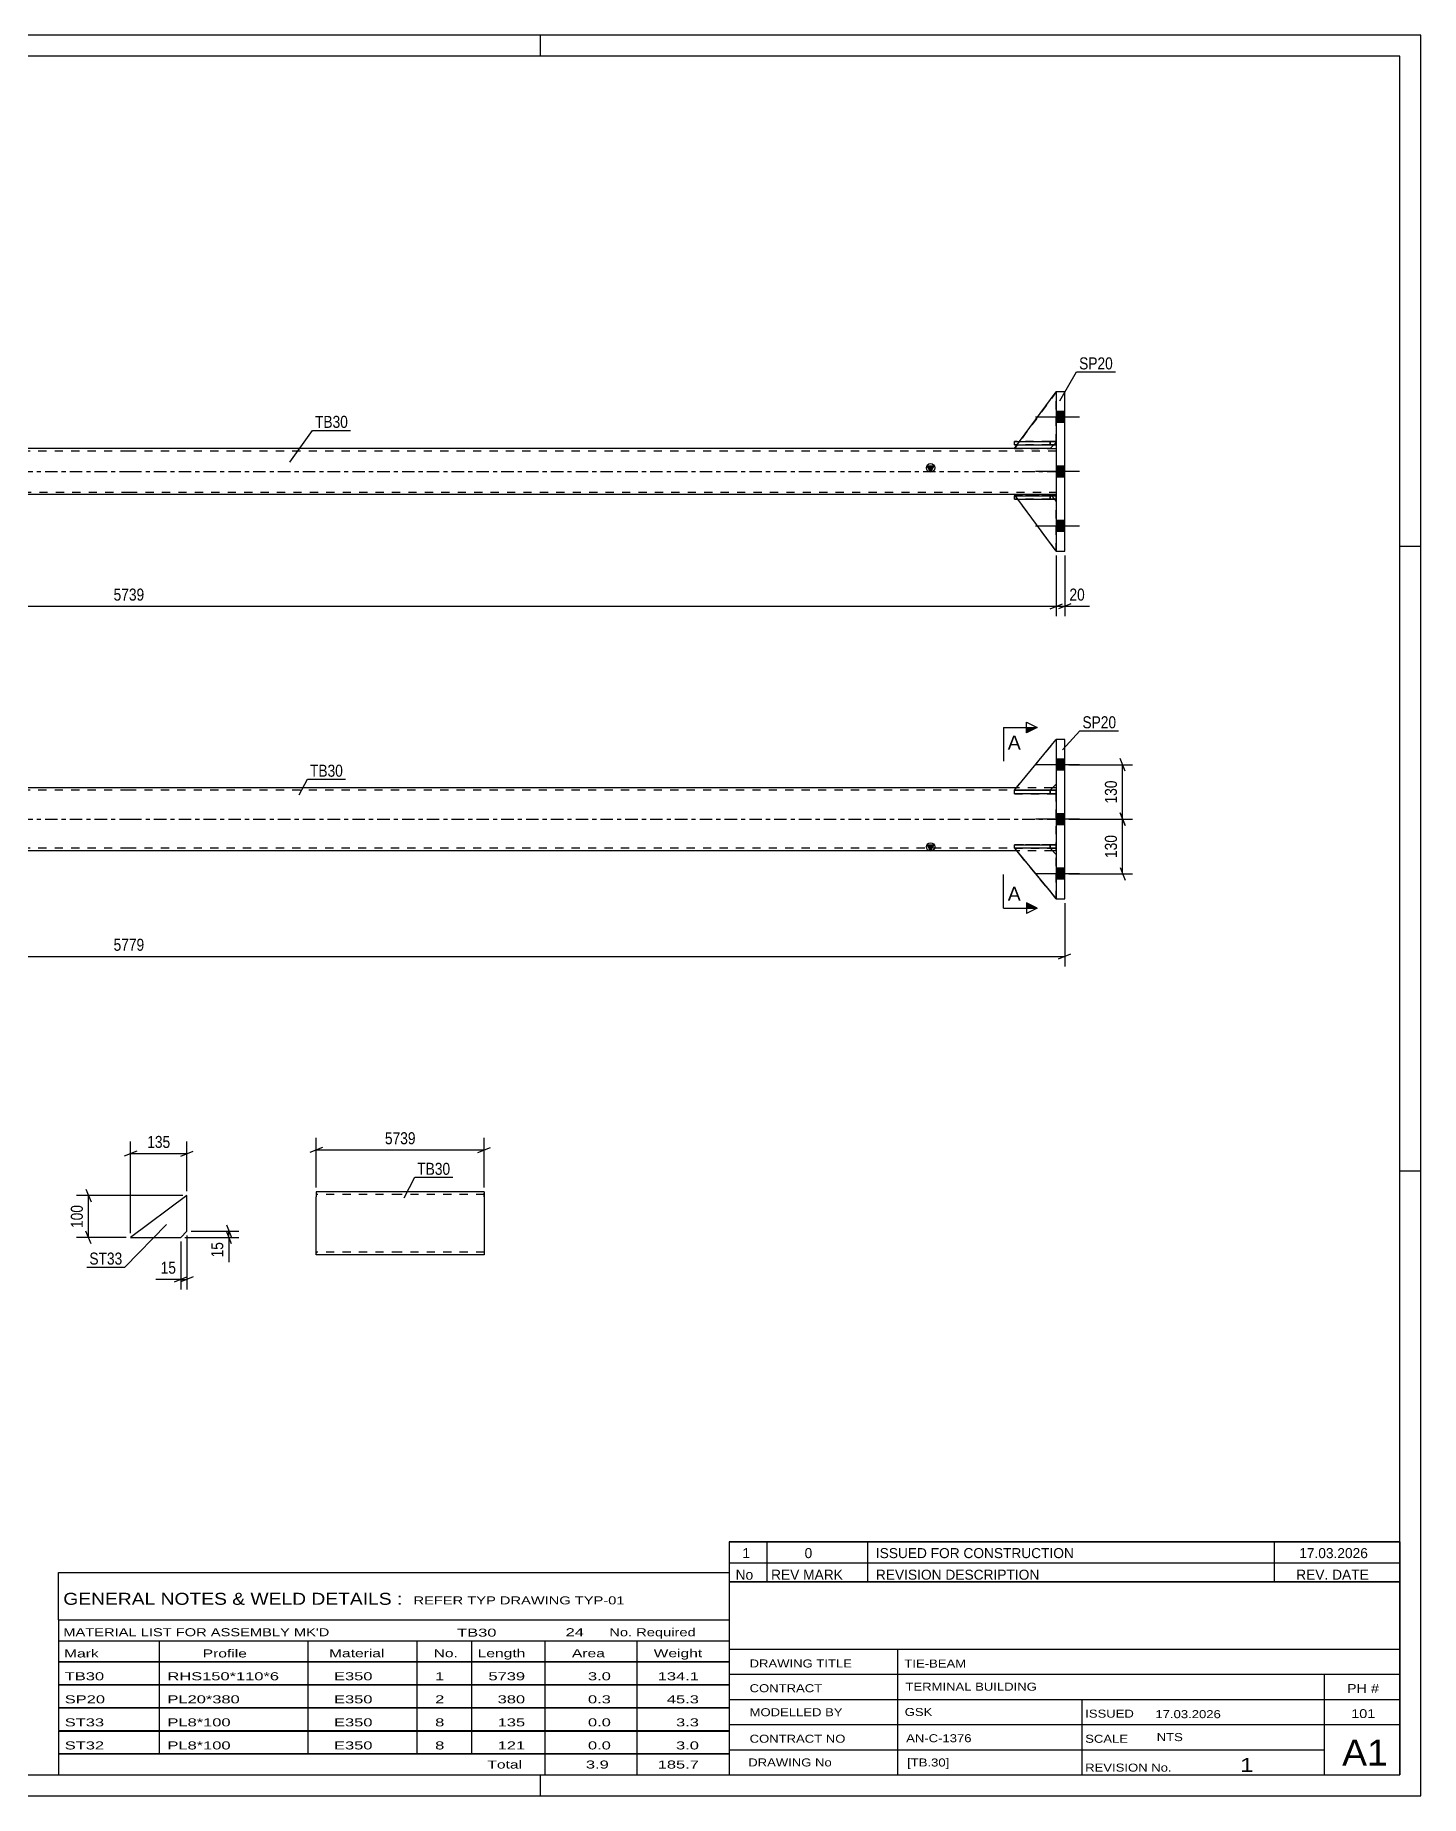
# Model space of a CAD drawing. Header units: millimetres. Extents: x 0 to 594, y 0 to 420.
# Drawn here: x 263.4 to 594, y 0 to 420 of the extents above; entities that cross this region are included whole.
import ezdxf

# ---------------------------------------------------------------- set-up
doc = ezdxf.new("R2010")
doc.units = ezdxf.units.MM
doc.linetypes.add('DXK_LINE_DOT2', pattern=[3.9198, 1.9599, -1.9599])
doc.linetypes.add('DXK_LINE_DOT3', pattern=[5.9187, 2.979, -0.9799, 0.9799, -0.9799])
doc.styles.add('Arial', font='ARIAL.TTF', dxfattribs={"height": 0.2})
doc.styles.add('Arial Narrow', font='ARIALN.TTF', dxfattribs={"height": 0.2})

# ---------------------------------------------------------------- blocks, each defined once
blk = doc.blocks.new('Unknown-580568513-1163')
at = {"color": 5, "linetype": 'Continuous'}
for p, q in [((594, 420), (0, 420)), ((384, 415), (384, 420)), ((594, 0), (594, 420)), ((589, 415), (5, 415)), ((589, 5), (589, 415)), ((594, 298), (589, 298)), ((594, 149), (589, 149)), ((5, 5), (589, 5)), ((384, 0), (384, 5)), ((0, 0), (594, 0))]:
    blk.add_line(p, q, dxfattribs=at)
blk = doc.blocks.new('Bolt-580568513-1842 - 1836')
at = {"linetype": 'Continuous'}
for points in [[(507.05, 247.26), (507.05, 244.66), (509.05, 244.66), (509.05, 247.26)], [(507.05, 247.26), (507.05, 244.66), (509.05, 244.66), (509.05, 247.26)], [(507.05, 247.26), (507.05, 244.66), (509.05, 244.66), (509.05, 247.26)], [(507.05, 234.26), (507.05, 231.66), (509.05, 231.66), (509.05, 234.26)], [(507.05, 234.26), (507.05, 231.66), (509.05, 231.66), (509.05, 234.26)], [(507.05, 221.26), (507.05, 218.66), (509.05, 218.66), (509.05, 221.26)], [(507.05, 221.26), (507.05, 218.66), (509.05, 218.66), (509.05, 221.26)], [(507.05, 221.26), (507.05, 218.66), (509.05, 218.66), (509.05, 221.26)]]:
    blk.add_hatch(color=1, dxfattribs=at).paths.add_polyline_path(points)
at = {"color": 1, "linetype": 'Continuous'}
for p, q in [((512.55, 245.96), (502.05, 245.96)), ((512.55, 245.96), (502.05, 245.96)), ((512.55, 245.96), (502.05, 245.96)), ((509.05, 247.26), (507.05, 247.26)), ((509.05, 247.26), (507.05, 247.26)), ((509.05, 247.26), (507.05, 247.26)), ((509.05, 244.66), (507.05, 244.66)), ((509.05, 244.66), (507.05, 244.66)), ((509.05, 244.66), (507.05, 244.66)), ((512.55, 232.96), (502.05, 232.96)), ((512.55, 232.96), (502.05, 232.96)), ((509.05, 234.26), (507.05, 234.26)), ((509.05, 234.26), (507.05, 234.26)), ((509.05, 231.66), (507.05, 231.66)), ((509.05, 231.66), (507.05, 231.66)), ((512.55, 219.96), (502.05, 219.96)), ((512.55, 219.96), (502.05, 219.96)), ((512.55, 219.96), (502.05, 219.96)), ((509.05, 221.26), (507.05, 221.26)), ((509.05, 221.26), (507.05, 221.26)), ((509.05, 221.26), (507.05, 221.26)), ((509.05, 218.66), (507.05, 218.66)), ((509.05, 218.66), (507.05, 218.66)), ((509.05, 218.66), (507.05, 218.66))]:
    blk.add_line(p, q, dxfattribs=at)
blk = doc.blocks.new('Part-580568513-1840 - 1836')
at = {"color": 7, "linetype": 'DXK_LINE_DOT2'}
for p, q in [((497.05, 239.87), (507.05, 251.96)), ((497.05, 239.87), (507.05, 251.96)), ((507.05, 251.96), (507.05, 241.37)), ((497.05, 239.87), (497.05, 239.87)), ((505.55, 239.87), (497.05, 239.87)), ((505.55, 239.87), (497.05, 239.87)), ((507.05, 241.37), (505.55, 239.87)), ((505.55, 239.87), (507.05, 241.37)), ((505.55, 239.87), (505.55, 239.87))]:
    blk.add_line(p, q, dxfattribs=at)
blk = doc.blocks.new('Part-580568513-1845 - 1836')
at = {"color": 2, "linetype": 'Continuous'}
for p, q in [((497.05, 226.06), (497.05, 226.86)), ((497.05, 226.86), (507.05, 226.86)), ((507.05, 226.06), (507.05, 226.86)), ((507.05, 226.86), (507.05, 226.86)), ((497.05, 226.06), (497.06, 226.06)), ((507.05, 226.06), (497.88, 226.06)), ((507.05, 226.06), (507.05, 226.06))]:
    blk.add_line(p, q, dxfattribs=at)
at = {"color": 7, "linetype": 'DXK_LINE_DOT2'}
for p, q in [((505.55, 226.86), (497.05, 226.86)), ((505.55, 226.06), (505.55, 226.86)), ((505.55, 226.86), (507.05, 226.86)), ((507.05, 226.06), (507.05, 226.86)), ((497.05, 226.06), (505.55, 226.06)), ((497.88, 226.06), (497.06, 226.06)), ((505.55, 226.06), (507.05, 226.06))]:
    blk.add_line(p, q, dxfattribs=at)
blk = doc.blocks.new('Part-580568513-1854 - 1836')
at = {"color": 7, "linetype": 'DXK_LINE_DOT2'}
for p, q in [((507.05, 239.86), (497.05, 239.86)), ((497.05, 239.86), (507.05, 239.86)), ((497.05, 239.06), (497.05, 239.86)), ((505.55, 239.86), (505.55, 239.06)), ((507.05, 239.06), (507.05, 239.86)), ((505.55, 239.06), (497.05, 239.06)), ((497.05, 239.06), (507.05, 239.06)), ((505.55, 239.06), (507.05, 239.06))]:
    blk.add_line(p, q, dxfattribs=at)
blk = doc.blocks.new('Part-580568513-1859 - 1836')
at = {"color": 2, "linetype": 'Continuous'}
for p, q in [((509.05, 251.96), (507.05, 251.96)), ((507.05, 251.96), (507.05, 213.96)), ((509.05, 213.96), (509.05, 251.96)), ((507.05, 213.96), (509.05, 213.96))]:
    blk.add_line(p, q, dxfattribs=at)
blk = doc.blocks.new('Part-580568513-1862 - 1836')
at = {"color": 2, "linetype": 'Continuous'}
for p, q in [((497.05, 226.07), (497.05, 226.07)), ((497.88, 226.07), (497.05, 226.07)), ((497.05, 226.07), (507.05, 213.96)), ((507.05, 224.57), (505.56, 226.06)), ((507.05, 213.96), (507.05, 213.96)), ((507.05, 213.96), (507.05, 213.96))]:
    blk.add_line(p, q, dxfattribs=at)
at = {"color": 7, "linetype": 'DXK_LINE_DOT2'}
for p, q in [((505.55, 226.07), (497.05, 226.07)), ((507.05, 213.96), (497.05, 226.07)), ((505.55, 226.07), (497.88, 226.07)), ((505.56, 226.06), (505.55, 226.07)), ((505.55, 226.07), (505.55, 226.07)), ((507.05, 224.57), (505.55, 226.07)), ((507.05, 213.96), (507.05, 224.57))]:
    blk.add_line(p, q, dxfattribs=at)
blk = doc.blocks.new('Part-580568513-1865 - 1836')
at = {"color": 7, "linetype": 'DXK_LINE_DOT2'}
for p, q in [((497.05, 226.07), (497.05, 226.07)), ((505.55, 226.07), (497.05, 226.07)), ((497.05, 226.07), (507.05, 213.96)), ((505.55, 226.07), (497.05, 226.07)), ((507.05, 213.96), (497.05, 226.07)), ((507.05, 224.57), (505.55, 226.07)), ((505.55, 226.07), (505.55, 226.07)), ((507.05, 224.57), (505.55, 226.07)), ((507.05, 213.96), (507.05, 224.57))]:
    blk.add_line(p, q, dxfattribs=at)
blk = doc.blocks.new('Part-580568513-1868 - 1836')
at = {"color": 7, "linetype": 'DXK_LINE_DOT2'}
for p, q in [((507.05, 226.86), (497.05, 226.86)), ((497.05, 226.86), (507.05, 226.86)), ((497.05, 226.06), (497.05, 226.86)), ((505.55, 226.86), (505.55, 226.06)), ((507.05, 226.06), (507.05, 226.86)), ((505.55, 226.06), (497.05, 226.06)), ((497.05, 226.06), (507.05, 226.06)), ((505.55, 226.06), (507.05, 226.06))]:
    blk.add_line(p, q, dxfattribs=at)
blk = doc.blocks.new('Part-580568513-1891 - 1836')
at = {"linetype": 'Continuous'}
blk.add_hatch(color=2, dxfattribs=at).paths.add_polyline_path([(477.05, 225.46), (476.25, 226.86), (477.85, 226.86)])
at = {"color": 2, "linetype": 'Continuous'}
for p, q in [((65.46, 240.46), (64.55, 240.46)), ((285.75, 240.46), (74.06, 240.46)), ((497.54, 240.46), (285.85, 240.46)), ((507.05, 240.46), (506.14, 240.46)), ((477.05, 225.46), (476.25, 226.86)), ((476.25, 226.86), (477.85, 226.86)), ((477.85, 226.86), (477.05, 225.46)), ((65.44, 225.46), (64.55, 225.46)), ((285.75, 225.46), (74.05, 225.46)), ((497.55, 225.46), (285.85, 225.46)), ((507.05, 225.46), (506.16, 225.46))]:
    blk.add_line(p, q, dxfattribs=at)
at = {"color": 7, "linetype": 'DXK_LINE_DOT2'}
for p, q in [((64.55, 225.46), (64.55, 240.46)), ((285.75, 239.86), (64.55, 239.86)), ((74.06, 240.46), (65.46, 240.46)), ((507.05, 239.86), (285.85, 239.86)), ((506.14, 240.46), (497.54, 240.46)), ((507.05, 225.46), (507.05, 240.46)), ((285.75, 226.06), (64.55, 226.06)), ((74.05, 225.46), (65.44, 225.46)), ((507.05, 226.06), (285.85, 226.06)), ((506.16, 225.46), (497.55, 225.46))]:
    blk.add_line(p, q, dxfattribs=at)
at = {"color": 7, "linetype": 'DXK_LINE_DOT3'}
for p, q in [((64.55, 232.96), (285.75, 232.96)), ((285.85, 232.96), (507.05, 232.96))]:
    blk.add_line(p, q, dxfattribs=at)
at = {"color": 2, "linetype": 'Continuous'}
blk.add_circle((477.05, 226.36), 1, dxfattribs=at)
blk = doc.blocks.new('Part-580568513-1898 - 1836')
at = {"color": 2, "linetype": 'Continuous'}
for p, q in [((497.05, 239.87), (507.05, 251.96)), ((497.05, 239.87), (497.05, 239.87)), ((505.55, 239.87), (497.05, 239.87)), ((505.55, 239.87), (507.05, 241.37)), ((505.55, 239.87), (505.55, 239.87))]:
    blk.add_line(p, q, dxfattribs=at)
at = {"color": 7, "linetype": 'DXK_LINE_DOT2'}
for p, q in [((497.05, 239.87), (507.05, 251.96)), ((507.05, 251.96), (507.05, 241.37)), ((505.55, 239.87), (497.05, 239.87)), ((507.05, 241.37), (505.55, 239.87))]:
    blk.add_line(p, q, dxfattribs=at)
blk = doc.blocks.new('Part-580568513-1901 - 1836')
at = {"color": 2, "linetype": 'Continuous'}
for p, q in [((497.05, 239.06), (497.05, 239.86)), ((497.05, 239.86), (507.05, 239.86)), ((507.05, 239.06), (507.05, 239.86)), ((507.05, 239.86), (507.05, 239.86)), ((507.05, 239.06), (497.05, 239.06)), ((507.05, 239.06), (507.05, 239.06))]:
    blk.add_line(p, q, dxfattribs=at)
at = {"color": 7, "linetype": 'DXK_LINE_DOT2'}
for p, q in [((505.55, 239.86), (497.05, 239.86)), ((505.55, 239.06), (505.55, 239.86)), ((505.55, 239.86), (507.05, 239.86)), ((507.05, 239.06), (507.05, 239.86)), ((497.05, 239.06), (505.55, 239.06)), ((505.55, 239.06), (507.05, 239.06))]:
    blk.add_line(p, q, dxfattribs=at)
blk = doc.blocks.new('Part-580568513-2322 - 2314')
at = {"color": 2, "linetype": 'Continuous'}
for p, q in [((330.48, 144.08), (330.48, 142.88)), ((350.48, 144.08), (330.48, 144.08)), ((330.48, 129.82), (330.48, 142.88)), ((370.58, 144.08), (350.58, 144.08)), ((370.58, 144.08), (370.58, 143.99)), ((370.58, 143.99), (370.58, 142.88)), ((370.58, 142.88), (370.58, 129.08)), ((330.48, 129.17), (330.48, 129.82)), ((330.48, 129.08), (330.48, 129.17)), ((350.48, 129.08), (330.48, 129.08)), ((370.58, 129.08), (350.58, 129.08))]:
    blk.add_line(p, q, dxfattribs=at)
at = {"color": 7, "linetype": 'DXK_LINE_DOT2'}
for p, q in [((350.48, 143.48), (330.48, 143.48)), ((370.58, 143.48), (350.58, 143.48)), ((370.58, 142.88), (370.58, 143.73)), ((330.48, 129.82), (330.48, 129.43)), ((330.48, 129.68), (330.48, 129.72)), ((350.48, 129.68), (330.48, 129.68)), ((370.58, 129.68), (350.58, 129.68)), ((370.58, 129.68), (370.58, 129.72))]:
    blk.add_line(p, q, dxfattribs=at)
blk = doc.blocks.new('Part-580568513-1772 - 1766')
at = {"color": 2, "linetype": 'Continuous'}
for p, q in [((299.66, 143.2), (286.16, 133.2)), ((299.66, 134.7), (299.66, 143.2)), ((298.16, 133.2), (299.66, 134.7)), ((286.16, 133.2), (298.16, 133.2))]:
    blk.add_line(p, q, dxfattribs=at)
blk = doc.blocks.new('Part-580568513-2025 - 2023')
at = {"color": 2, "linetype": 'Continuous'}
for p, q in [((497.05, 322.29), (497.05, 323.09)), ((497.05, 323.09), (507.05, 323.09)), ((497.05, 322.29), (507.05, 322.29)), ((507.05, 323.09), (507.05, 323.09)), ((507.05, 323.09), (507.05, 322.29))]:
    blk.add_line(p, q, dxfattribs=at)
at = {"color": 7, "linetype": 'DXK_LINE_DOT2'}
for p, q in [((505.55, 323.09), (497.05, 323.09)), ((505.55, 322.29), (497.05, 322.29)), ((507.05, 323.09), (505.55, 323.09)), ((505.55, 323.09), (505.55, 322.29)), ((505.55, 322.29), (507.05, 322.29))]:
    blk.add_line(p, q, dxfattribs=at)
blk = doc.blocks.new('Part-580568513-2026 - 2023')
at = {"color": 7, "linetype": 'DXK_LINE_DOT2'}
for p, q in [((497.05, 309.29), (497.05, 310.09)), ((505.55, 310.09), (497.05, 310.09)), ((497.05, 310.09), (507.05, 310.09)), ((505.55, 309.29), (497.05, 309.29)), ((497.05, 309.29), (507.05, 309.29)), ((505.55, 309.29), (505.55, 310.09)), ((505.55, 310.09), (507.05, 310.09)), ((507.05, 309.29), (505.55, 309.29)), ((507.05, 309.29), (507.05, 310.09)), ((507.05, 309.29), (507.05, 309.29))]:
    blk.add_line(p, q, dxfattribs=at)
blk = doc.blocks.new('Part-580568513-2027 - 2023')
at = {"color": 7, "linetype": 'DXK_LINE_DOT2'}
for p, q in [((497.05, 322.29), (497.05, 323.09)), ((505.55, 323.09), (497.05, 323.09)), ((497.05, 323.09), (507.05, 323.09)), ((505.55, 322.29), (497.05, 322.29)), ((497.05, 322.29), (507.05, 322.29)), ((505.55, 322.29), (505.55, 323.09)), ((505.55, 323.09), (507.05, 323.09)), ((507.05, 322.29), (505.55, 322.29)), ((507.05, 322.29), (507.05, 323.09)), ((507.05, 322.29), (507.05, 322.29))]:
    blk.add_line(p, q, dxfattribs=at)
blk = doc.blocks.new('Part-580568513-2028 - 2023')
at = {"color": 7, "linetype": 'DXK_LINE_DOT2'}
for p, q in [((507.05, 334.9), (497.05, 321.4)), ((507.05, 322.9), (507.05, 334.9)), ((497.05, 321.4), (505.55, 321.4)), ((505.55, 321.4), (507.05, 322.9))]:
    blk.add_line(p, q, dxfattribs=at)
blk = doc.blocks.new('Bolt-580568513-2053 - 2023')
at = {"linetype": 'Continuous'}
for points in [[(507.05, 330.2), (507.05, 327.6), (509.05, 327.6), (509.05, 330.2)], [(507.05, 330.2), (507.05, 327.6), (509.05, 327.6), (509.05, 330.2)], [(507.05, 330.2), (507.05, 327.6), (509.05, 327.6), (509.05, 330.2)], [(507.05, 317.2), (507.05, 314.6), (509.05, 314.6), (509.05, 317.2)], [(507.05, 317.2), (507.05, 314.6), (509.05, 314.6), (509.05, 317.2)], [(507.05, 304.2), (507.05, 301.6), (509.05, 301.6), (509.05, 304.2)], [(507.05, 304.2), (507.05, 301.6), (509.05, 301.6), (509.05, 304.2)], [(507.05, 304.2), (507.05, 301.6), (509.05, 301.6), (509.05, 304.2)]]:
    blk.add_hatch(color=1, dxfattribs=at).paths.add_polyline_path(points)
at = {"color": 1, "linetype": 'Continuous'}
for p, q in [((512.55, 328.9), (502.05, 328.9)), ((512.55, 328.9), (502.05, 328.9)), ((512.55, 328.9), (502.05, 328.9)), ((509.05, 330.2), (507.05, 330.2)), ((509.05, 330.2), (507.05, 330.2)), ((509.05, 330.2), (507.05, 330.2)), ((509.05, 327.6), (507.05, 327.6)), ((509.05, 327.6), (507.05, 327.6)), ((509.05, 327.6), (507.05, 327.6)), ((512.55, 315.9), (502.05, 315.9)), ((512.55, 315.9), (502.05, 315.9)), ((509.05, 317.2), (507.05, 317.2)), ((509.05, 317.2), (507.05, 317.2)), ((509.05, 314.6), (507.05, 314.6)), ((509.05, 314.6), (507.05, 314.6)), ((512.55, 302.9), (502.05, 302.9)), ((512.55, 302.9), (502.05, 302.9)), ((512.55, 302.9), (502.05, 302.9)), ((509.05, 304.2), (507.05, 304.2)), ((509.05, 304.2), (507.05, 304.2)), ((509.05, 304.2), (507.05, 304.2)), ((509.05, 301.6), (507.05, 301.6)), ((509.05, 301.6), (507.05, 301.6)), ((509.05, 301.6), (507.05, 301.6))]:
    blk.add_line(p, q, dxfattribs=at)
blk = doc.blocks.new('Part-580568513-2039 - 2023')
at = {"linetype": 'Continuous'}
blk.add_hatch(color=2, dxfattribs=at).paths.add_polyline_path([(477.05, 315.9), (476.25, 317.3), (477.85, 317.3)])
at = {"color": 2, "linetype": 'Continuous'}
for p, q in [((66.05, 321.4), (64.55, 321.4)), ((285.75, 321.4), (74.55, 321.4)), ((497.05, 321.4), (285.85, 321.4)), ((505.55, 321.4), (507.05, 321.4)), ((477.05, 315.9), (476.25, 317.3)), ((476.25, 317.3), (477.85, 317.3)), ((477.85, 317.3), (477.05, 315.9)), ((66.05, 310.4), (64.55, 310.4)), ((285.75, 310.4), (74.55, 310.4)), ((497.05, 310.4), (285.85, 310.4)), ((507.05, 310.4), (505.55, 310.4))]:
    blk.add_line(p, q, dxfattribs=at)
at = {"color": 7, "linetype": 'DXK_LINE_DOT2'}
for p, q in [((64.55, 310.4), (64.55, 321.4)), ((285.75, 320.8), (64.55, 320.8)), ((74.55, 321.4), (66.05, 321.4)), ((507.05, 320.8), (285.85, 320.8)), ((505.55, 321.4), (497.05, 321.4)), ((507.05, 321.4), (507.05, 310.4)), ((64.55, 311), (285.75, 311)), ((285.85, 311), (507.05, 311)), ((74.55, 310.4), (66.05, 310.4)), ((505.55, 310.4), (497.05, 310.4))]:
    blk.add_line(p, q, dxfattribs=at)
at = {"color": 7, "linetype": 'DXK_LINE_DOT3'}
for p, q in [((64.55, 315.9), (285.75, 315.9)), ((285.85, 315.9), (507.05, 315.9))]:
    blk.add_line(p, q, dxfattribs=at)
at = {"color": 2, "linetype": 'Continuous'}
blk.add_circle((477.05, 316.8), 1, dxfattribs=at)
blk = doc.blocks.new('Part-580568513-2044 - 2023')
at = {"color": 2, "linetype": 'Continuous'}
for p, q in [((509.05, 334.9), (507.05, 334.9)), ((507.05, 334.9), (507.05, 296.9)), ((509.05, 296.9), (509.05, 334.9)), ((507.05, 296.9), (509.05, 296.9))]:
    blk.add_line(p, q, dxfattribs=at)
blk = doc.blocks.new('Part-580568513-2045 - 2023')
at = {"color": 2, "linetype": 'Continuous'}
for p, q in [((498.3, 323.09), (507.05, 334.9)), ((497.05, 321.4), (497.71, 322.29)), ((505.55, 321.4), (497.05, 321.4)), ((506.43, 322.29), (505.55, 321.4))]:
    blk.add_line(p, q, dxfattribs=at)
at = {"color": 7, "linetype": 'DXK_LINE_DOT2'}
for p, q in [((507.05, 334.9), (507.05, 322.9)), ((497.71, 322.29), (498.3, 323.09)), ((497.71, 322.29), (498.3, 323.09)), ((507.05, 322.9), (506.43, 322.29))]:
    blk.add_line(p, q, dxfattribs=at)
blk = doc.blocks.new('Part-580568513-2052 - 2023')
at = {"color": 7, "linetype": 'DXK_LINE_DOT2'}
for p, q in [((507.05, 296.9), (497.05, 310.4)), ((497.05, 310.4), (505.55, 310.4)), ((505.55, 310.4), (497.05, 310.4)), ((505.55, 310.4), (507.05, 308.9)), ((505.55, 310.4), (505.55, 310.4)), ((505.55, 310.4), (507.05, 308.9)), ((507.05, 308.9), (507.05, 308.9)), ((507.05, 296.9), (507.05, 308.9))]:
    blk.add_line(p, q, dxfattribs=at)
blk = doc.blocks.new('Part-580568513-2061 - 2023')
at = {"color": 2, "linetype": 'Continuous'}
for p, q in [((497.05, 309.29), (497.05, 310.09)), ((497.05, 310.09), (507.05, 310.09)), ((497.05, 309.29), (507.05, 309.29)), ((507.05, 310.09), (507.05, 310.09)), ((507.05, 309.29), (507.05, 310.09))]:
    blk.add_line(p, q, dxfattribs=at)
at = {"color": 7, "linetype": 'DXK_LINE_DOT2'}
for p, q in [((505.55, 310.09), (497.05, 310.09)), ((505.55, 309.29), (497.05, 309.29)), ((507.05, 310.09), (505.55, 310.09)), ((505.55, 310.09), (505.55, 309.29)), ((505.55, 309.29), (507.05, 309.29)), ((507.05, 309.29), (507.05, 309.29))]:
    blk.add_line(p, q, dxfattribs=at)
blk = doc.blocks.new('Part-580568513-2062 - 2023')
at = {"color": 2, "linetype": 'Continuous'}
for p, q in [((497.05, 310.4), (497.05, 310.4)), ((505.55, 310.4), (497.05, 310.4)), ((497.29, 310.09), (497.05, 310.4)), ((507.05, 296.9), (497.88, 309.29)), ((505.55, 310.4), (505.55, 310.4)), ((505.87, 310.09), (505.55, 310.4)), ((507.05, 308.9), (506.67, 309.29))]:
    blk.add_line(p, q, dxfattribs=at)
at = {"color": 7, "linetype": 'DXK_LINE_DOT2'}
for p, q in [((497.05, 310.4), (505.55, 310.4)), ((497.88, 309.29), (497.29, 310.09)), ((505.55, 310.4), (507.05, 308.9)), ((506.67, 309.29), (505.87, 310.09)), ((507.05, 308.9), (507.05, 308.9)), ((507.05, 296.9), (507.05, 308.9)), ((507.05, 296.9), (507.05, 296.9))]:
    blk.add_line(p, q, dxfattribs=at)
blk = doc.blocks.new('StraightDimension-580568513-1913 - 1836')
at = {"color": 7, "linetype": 'Continuous'}
for p, q in [((510.05, 245.96), (525.26, 245.96)), ((523.46, 244.46), (522.26, 247.46)), ((522.86, 232.96), (522.86, 245.96)), ((510.05, 232.96), (525.26, 232.96)), ((522.26, 234.46), (523.46, 231.46))]:
    blk.add_line(p, q, dxfattribs=at)
at = {"color": 0}
blk.add_wipeout([(522.11, 242.8), (517.91, 242.8), (517.91, 236.12), (522.11, 236.12)], dxfattribs=at)
at = {"color": 3, "style": 'Arial Narrow'}
blk.add_text('130', height=2.863, rotation=90.0002, dxfattribs=at).set_placement((521.51, 236.72))
blk = doc.blocks.new('StraightDimension-580568513-1926 - 1836')
at = {"color": 7, "linetype": 'Continuous'}
for p, q in [((510.05, 232.96), (525.26, 232.96)), ((523.46, 231.46), (522.26, 234.46)), ((522.86, 219.96), (522.86, 232.96)), ((510.05, 219.96), (525.26, 219.96)), ((522.26, 221.46), (523.46, 218.46))]:
    blk.add_line(p, q, dxfattribs=at)
at = {"color": 0}
blk.add_wipeout([(522.11, 229.8), (517.91, 229.8), (517.91, 223.12), (522.11, 223.12)], dxfattribs=at)
at = {"color": 3, "style": 'Arial Narrow'}
blk.add_text('130', height=2.863, rotation=90.0002, dxfattribs=at).set_placement((521.51, 223.72))
blk = doc.blocks.new('StraightDimension-580568513-1967 - 1836')
at = {"color": 7, "linetype": 'Continuous'}
for p, q in [((62.55, 212.96), (62.55, 197.84)), ((509.05, 212.96), (509.05, 197.84)), ((64.05, 200.84), (61.05, 199.64)), ((62.55, 200.24), (509.05, 200.24)), ((507.55, 199.64), (510.55, 200.84))]:
    blk.add_line(p, q, dxfattribs=at)
at = {"color": 0}
blk.add_wipeout([(290.06, 200.99), (290.06, 205.19), (281.55, 205.19), (281.55, 200.99)], dxfattribs=at)
at = {"color": 3, "style": 'Arial Narrow'}
blk.add_text('5779', height=2.863, dxfattribs=at).set_placement((282.15, 201.59))
blk = doc.blocks.new('StraightDimension-580568513-2325 - 2314')
at = {"color": 7, "linetype": 'Continuous'}
for p, q in [((330.48, 145.08), (330.48, 156.93)), ((370.58, 145.08), (370.58, 156.93)), ((331.98, 154.68), (328.98, 153.48)), ((330.48, 154.08), (370.58, 154.08)), ((369.08, 153.48), (372.08, 154.68))]:
    blk.add_line(p, q, dxfattribs=at)
at = {"color": 0}
blk.add_wipeout([(354.79, 154.83), (354.79, 159.03), (346.28, 159.03), (346.28, 154.83)], dxfattribs=at)
at = {"color": 3, "style": 'Arial Narrow'}
blk.add_text('5739', height=2.863, dxfattribs=at).set_placement((346.88, 155.43))
blk = doc.blocks.new('StraightDimension-580568513-1786 - 1766')
at = {"color": 7, "linetype": 'Continuous'}
for p, q in [((298.66, 143.2), (273.31, 143.2)), ((275.56, 144.7), (276.76, 141.7)), ((276.16, 133.2), (276.16, 143.2)), ((276.76, 131.7), (275.56, 134.7)), ((285.16, 133.2), (273.31, 133.2))]:
    blk.add_line(p, q, dxfattribs=at)
at = {"color": 0}
blk.add_wipeout([(275.41, 141.54), (271.21, 141.54), (271.21, 134.85), (275.41, 134.85)], dxfattribs=at)
at = {"color": 3, "style": 'Arial Narrow'}
blk.add_text('100', height=2.863, rotation=90.0002, dxfattribs=at).set_placement((274.81, 135.45))
blk = doc.blocks.new('StraightDimension-580568513-1774 - 1766')
at = {"color": 7, "linetype": 'Continuous'}
for p, q in [((300.66, 134.7), (312.06, 134.7)), ((309.06, 136.2), (310.26, 133.2)), ((310.26, 131.7), (309.06, 134.7)), ((309.66, 133.2), (309.66, 134.7)), ((299.16, 133.2), (312.06, 133.2))]:
    blk.add_line(p, q, dxfattribs=at)
at = {"color": 0}
blk.add_wipeout([(308.91, 132.67), (304.71, 132.67), (304.71, 127.82), (308.91, 127.82)], dxfattribs=at)
at = {"color": 7, "linetype": 'Continuous'}
blk.add_line((309.66, 133.2), (309.66, 127.29), dxfattribs=at)
blk.add_line((309.66, 133.2), (309.66, 127.29), dxfattribs=at)
at = {"color": 3, "style": 'Arial Narrow'}
blk.add_text('15', height=2.863, rotation=90.0002, dxfattribs=at).set_placement((308.31, 128.42))
blk = doc.blocks.new('StraightDimension-580568513-1798 - 1766')
at = {"color": 7, "linetype": 'Continuous'}
for p, q in [((298.16, 132.2), (298.16, 120.8)), ((299.66, 133.7), (299.66, 120.8)), ((296.66, 122.6), (299.66, 123.8)), ((301.16, 123.8), (298.16, 122.6)), ((298.16, 123.2), (299.66, 123.2))]:
    blk.add_line(p, q, dxfattribs=at)
at = {"color": 0}
blk.add_wipeout([(297.64, 123.95), (297.64, 128.15), (292.78, 128.15), (292.78, 123.95)], dxfattribs=at)
at = {"color": 7, "linetype": 'Continuous'}
blk.add_line((298.16, 123.2), (292.25, 123.2), dxfattribs=at)
blk.add_line((298.16, 123.2), (292.25, 123.2), dxfattribs=at)
at = {"color": 3, "style": 'Arial Narrow'}
blk.add_text('15', height=2.863, dxfattribs=at).set_placement((293.38, 124.55))
blk = doc.blocks.new('StraightDimension-580568513-1812 - 1766')
at = {"color": 7, "linetype": 'Continuous'}
for p, q in [((286.16, 134.2), (286.16, 156.05)), ((299.66, 144.2), (299.66, 156.05)), ((287.66, 153.8), (284.66, 152.6)), ((286.16, 153.2), (299.66, 153.2)), ((298.16, 152.6), (301.16, 153.8))]:
    blk.add_line(p, q, dxfattribs=at)
at = {"color": 0}
blk.add_wipeout([(296.25, 153.95), (296.25, 158.15), (289.57, 158.15), (289.57, 153.95)], dxfattribs=at)
at = {"color": 3, "style": 'Arial Narrow'}
blk.add_text('135', height=2.863, dxfattribs=at).set_placement((290.17, 154.55))
blk = doc.blocks.new('StraightDimension-580568513-2115 - 2023')
at = {"color": 7, "linetype": 'Continuous'}
for p, q in [((507.05, 295.9), (507.05, 281.37)), ((509.05, 295.9), (509.05, 281.37)), ((505.55, 283.17), (508.55, 284.37)), ((507.05, 283.77), (509.05, 283.77)), ((510.55, 284.37), (507.55, 283.17))]:
    blk.add_line(p, q, dxfattribs=at)
at = {"color": 0}
blk.add_wipeout([(514.43, 284.52), (514.43, 288.72), (509.58, 288.72), (509.58, 284.52)], dxfattribs=at)
at = {"color": 7, "linetype": 'Continuous'}
blk.add_line((509.05, 283.77), (514.96, 283.77), dxfattribs=at)
blk.add_line((509.05, 283.77), (514.96, 283.77), dxfattribs=at)
at = {"color": 3, "style": 'Arial Narrow'}
blk.add_text('20', height=2.863, dxfattribs=at).set_placement((510.18, 285.12))
blk = doc.blocks.new('StraightDimension-580568513-2093 - 2023')
at = {"color": 7, "linetype": 'Continuous'}
for p, q in [((64.55, 295.9), (64.55, 281.37)), ((507.05, 295.9), (507.05, 281.37)), ((66.05, 284.37), (63.05, 283.17)), ((64.55, 283.77), (507.05, 283.77)), ((505.55, 283.17), (508.55, 284.37))]:
    blk.add_line(p, q, dxfattribs=at)
at = {"color": 0}
blk.add_wipeout([(290.06, 284.52), (290.06, 288.72), (281.55, 288.72), (281.55, 284.52)], dxfattribs=at)
at = {"color": 3, "style": 'Arial Narrow'}
blk.add_text('5739', height=2.863, dxfattribs=at).set_placement((282.15, 285.12))
blk = doc.blocks.new('Unknown-580568513-3374')
at = {"color": 7, "linetype": 'Continuous'}
for p, q in [((429, 51.05), (429, 5)), ((429, 51.05), (589, 51.05)), ((589, 51), (589, 5)), ((429, 35), (589, 35)), ((469.14, 35), (469.14, 5)), ((429, 29), (589, 29)), ((571, 5.05), (571, 29.05)), ((429, 23), (589, 23)), ((513.14, 23), (513.14, 5)), ((429, 17), (589, 17)), ((429, 11), (571, 11)), ((429, 5), (589, 5))]:
    blk.add_line(p, q, dxfattribs=at)
at = {"color": 7, "style": 'Arial Narrow'}
for s, height, width, p in [('DRAWING TITLE', 1.9089, 1.425378, (433.88, 30.61)), ('TIE-BEAM', 1.909, 1.425378, (470.81, 30.59)), ('CONTRACT', 1.909, 1.425378, (433.88, 24.71)), ('TERMINAL BUILDING', 1.9089, 1.425378, (471.06, 25.07)), ('MODELLED BY', 1.9089, 1.425378, (433.88, 18.98)), ('GSK', 1.909, 1.425378, (470.88, 19.04)), ('ISSUED', 1.909, 1.425378, (513.94, 18.64)), ('17.03.2026', 1.909, 1.425378, (530.69, 18.52)), ('CONTRACT NO', 1.9089, 1.425378, (433.88, 12.66)), ('AN-C-1376', 1.909, 1.425378, (471.23, 12.78)), ('SCALE', 1.909, 1.425378, (513.94, 12.65)), ('A1', 6.204, 1.25, (575.24, 7.2)), ('DRAWING No', 1.909, 1.425378, (433.56, 7)), ('[TB.30]', 1.909, 1.425378, (471.46, 6.99)), ('1', 3.34, 1.5, (550.91, 5.68)), ('REVISION No.', 1.9089, 1.425378, (513.94, 5.77))]:
    blk.add_text(s, height=height, dxfattribs=dict(at, width=width)).set_placement(p)
at = {"color": 7, "linetype": 'Continuous', "style": 'Arial Narrow'}
for s, height, width, p in [('PH #', 2.1, 1.42538, (576.4, 24.55)), ('101', 2.1, 1.42538, (577.41, 18.55)), ('NTS', 1.909, 1.425378, (531, 13.05))]:
    blk.add_text(s, height=height, dxfattribs=dict(at, width=width)).set_placement(p)
blk = doc.blocks.new('Unknown-580568513-3375')
at = {"color": 7, "linetype": 'Continuous'}
for p, q in [((429, 60.55), (589, 60.55)), ((589, 60.55), (429, 60.55)), ((429, 60.55), (429, 55.55)), ((438, 60.55), (438, 55.55)), ((462, 60.55), (462, 55.55)), ((559, 60.55), (559, 55.55)), ((589, 60.55), (589, 55.55)), ((429, 55.55), (589, 55.55)), ((429, 55.55), (429, 51.05)), ((429, 55.55), (589, 55.55)), ((438, 55.55), (438, 51.05)), ((462, 55.55), (462, 51.05)), ((559, 55.55), (559, 51.05)), ((589, 55.55), (589, 51.05)), ((589, 51.05), (429, 51.05))]:
    blk.add_line(p, q, dxfattribs=at)
at = {"color": 7, "linetype": 'Continuous', "style": 'Arial Narrow'}
for s, height, width, p in [('1', 2.39, 1.196471, (432.16, 56.7)), ('0', 2.39, 1.196471, (447, 56.7)), ('ISSUED FOR CONSTRUCTION', 2.3861, 1.196471, (464, 56.7)), ('17.03.2026', 2.386, 1.196471, (565, 56.7)), ('No', 2.386, 1.2, (430.54, 51.55)), ('REV MARK', 2.386, 1.2, (439, 51.55)), ('REVISION DESCRIPTION', 2.3861, 1.2, (464, 51.55)), ('REV. DATE', 2.386, 1.2, (564.28, 51.55))]:
    blk.add_text(s, height=height, dxfattribs=dict(at, width=width)).set_placement(p)
blk = doc.blocks.new('Unknown-580568513-3376')
at = {"color": 7, "linetype": 'Continuous'}
for p, q in [((269, 53.25), (429, 53.25)), ((269, 42), (269, 53.25)), ((429, 53.25), (429, 42)), ((269, 42), (429, 42)), ((269, 42), (269, 37)), ((429, 42), (429, 37)), ((269, 37), (429, 37)), ((269, 37), (269, 32)), ((293, 37), (293, 32)), ((328.5, 37), (328.5, 32)), ((354.5, 37), (354.5, 32)), ((367.5, 37), (367.5, 32)), ((385, 37), (385, 32)), ((407, 37), (407, 32)), ((429, 37), (429, 32)), ((269, 32), (429, 32)), ((269, 31.95), (269, 26.55)), ((269, 31.95), (429, 31.95)), ((293, 32), (293, 26.5)), ((328.5, 32), (328.5, 26.5)), ((354.5, 32), (354.5, 26.5)), ((367.5, 32), (367.5, 26.5)), ((385, 32), (385, 26.5)), ((407, 32), (407, 26.5)), ((429, 31.95), (429, 26.55)), ((269, 26.55), (429, 26.55)), ((269, 26.45), (269, 21.05)), ((269, 26.45), (429, 26.45)), ((293, 26.5), (293, 21)), ((328.5, 26.5), (328.5, 21)), ((354.5, 26.5), (354.5, 21)), ((367.5, 26.5), (367.5, 21)), ((385, 26.5), (385, 21)), ((407, 26.5), (407, 21)), ((429, 26.45), (429, 21.05)), ((269, 21.05), (429, 21.05)), ((293, 21), (293, 15.5)), ((328.5, 21), (328.5, 15.5)), ((354.5, 21), (354.5, 15.5)), ((367.5, 21), (367.5, 15.5)), ((385, 21), (385, 15.5)), ((407, 21), (407, 15.5)), ((269, 20.95), (269, 15.55)), ((269, 20.95), (429, 20.95)), ((429, 20.95), (429, 15.55)), ((269, 15.55), (429, 15.55)), ((269, 15.45), (269, 10.05)), ((269, 15.45), (429, 15.45)), ((293, 15.5), (293, 10)), ((328.5, 15.5), (328.5, 10)), ((354.5, 15.5), (354.5, 10)), ((367.5, 15.5), (367.5, 10)), ((385, 15.5), (385, 10)), ((407, 15.5), (407, 10)), ((429, 15.45), (429, 10.05)), ((269, 10.05), (429, 10.05)), ((269, 10), (429, 10)), ((269, 10), (269, 5)), ((385, 10), (385, 5)), ((407, 10), (407, 5)), ((429, 10), (429, 5)), ((269, 5), (429, 5))]:
    blk.add_line(p, q, dxfattribs=at)
at = {"color": 7, "style": 'Arial Narrow'}
for s, height, width, p in [('GENERAL NOTES & WELD DETAILS :', 2.8633, 1.4, (270.15, 45.56)), ('REFER TYP DRAWING TYP-01', 1.9089, 1.6, (353.7, 45.66)), ("MATERIAL LIST FOR ASSEMBLY MK'D", 1.9089, 1.6, (270.15, 38.06)), ('TB30', 1.909, 1.794707, (364.1, 37.97)), ('24', 1.909, 1.794707, (389.99, 38.06)), ('No. Required', 1.9089, 1.6, (400.41, 38.06)), ('Mark', 1.909, 1.7, (270.34, 33)), ('Profile', 1.909, 1.7, (303.41, 33)), ('Material', 1.909, 1.7, (333.54, 33.06)), ('No.', 1.909, 1.7, (358.5, 33.06)), ('Length', 1.909, 1.7, (369, 33.06)), ('Area', 1.909, 1.7, (391.5, 33.06)), ('Weight', 1.909, 1.7, (411, 33.06))]:
    blk.add_text(s, height=height, dxfattribs=dict(at, width=width)).set_placement(p)
at = {"color": 7, "linetype": 'Continuous', "style": 'Arial Narrow'}
for s, height, width, p in [('TB30', 1.909, 1.794707, (270.5, 27.56)), ('RHS150*110*6', 1.9089, 1.794707, (295, 27.56)), ('E350', 1.909, 1.794707, (334.74, 27.56)), ('1', 1.91, 1.794707, (358.86, 27.56)), ('5739', 1.909, 1.794707, (371.58, 27.56)), ('3.0', 1.909, 1.794707, (395.32, 27.56)), ('134.1', 1.909, 1.794707, (411.96, 27.56)), ('SP20', 1.909, 1.794707, (270.5, 22.06)), ('PL20*380', 1.909, 1.794707, (295, 22.06)), ('E350', 1.909, 1.794707, (334.74, 22.06)), ('2', 1.91, 1.794707, (358.86, 22.06)), ('380', 1.909, 1.794707, (373.77, 22.06)), ('0.3', 1.909, 1.794707, (395.32, 22.06)), ('45.3', 1.909, 1.794707, (414.14, 22.06)), ('ST33', 1.909, 1.794707, (270.5, 16.56)), ('PL8*100', 1.909, 1.794707, (295, 16.56)), ('E350', 1.909, 1.794707, (334.74, 16.56)), ('8', 1.91, 1.794707, (358.86, 16.56)), ('135', 1.909, 1.794707, (373.77, 16.56)), ('0.0', 1.909, 1.794707, (395.32, 16.56)), ('3.3', 1.909, 1.794707, (416.33, 16.56)), ('ST32', 1.909, 1.794707, (270.5, 11.06)), ('PL8*100', 1.909, 1.794707, (295, 11.06)), ('E350', 1.909, 1.794707, (334.74, 11.06)), ('8', 1.91, 1.794707, (358.86, 11.06)), ('121', 1.909, 1.794707, (373.77, 11.06)), ('0.0', 1.909, 1.794707, (395.32, 11.06)), ('3.0', 1.909, 1.794707, (416.33, 11.06)), ('Total', 1.909, 1.7, (371.33, 6.5)), ('3.9', 1.909, 1.794707, (394.83, 6.5)), ('185.7', 1.909, 1.794707, (411.96, 6.5))]:
    blk.add_text(s, height=height, dxfattribs=dict(at, width=width)).set_placement(p)
blk = doc.blocks.new('Mark-580568513-1855 - 1836')
at = {"color": 0}
blk.add_wipeout([(521.32, 254.66), (521.32, 257.66), (513.28, 257.66), (513.28, 254.66)], dxfattribs=at)
blk.add_wipeout([(521.32, 254.66), (521.32, 257.66), (513.28, 257.66), (513.28, 254.66)], dxfattribs=at)
at = {"color": 30, "linetype": 'Continuous'}
for p, q in [((508.5, 249.51), (512.68, 254.06)), ((512.68, 254.06), (521.92, 254.06))]:
    blk.add_line(p, q, dxfattribs=at)
at = {"color": 3, "style": 'Arial Narrow'}
blk.add_text('SP20', height=2.863, dxfattribs=at).set_placement((513.28, 254.66))
blk = doc.blocks.new('Mark-580568513-1887 - 1836')
at = {"color": 0}
blk.add_wipeout([(336.85, 243.11), (336.85, 246.11), (329, 246.11), (329, 243.11)], dxfattribs=at)
blk.add_wipeout([(336.85, 243.11), (336.85, 246.11), (329, 246.11), (329, 243.11)], dxfattribs=at)
at = {"color": 30, "linetype": 'Continuous'}
for p, q in [((326.4, 238.77), (328.4, 242.51)), ((328.4, 242.51), (337.45, 242.51))]:
    blk.add_line(p, q, dxfattribs=at)
at = {"color": 3, "style": 'Arial Narrow'}
blk.add_text('TB30', height=2.863, dxfattribs=at).set_placement((329, 243.11))
blk = doc.blocks.new('SectionMark-580568513-2000 - 1836')
at = {"color": 0, "linetype": 'Continuous'}
for points in [[(498.57, 249.59), (498.57, 253.09), (495.46, 253.09), (495.46, 249.59)], [(498.57, 213.5), (498.57, 217), (495.46, 217), (495.46, 213.5)]]:
    blk.add_wipeout(points, dxfattribs=at)
at = {"linetype": 'Continuous'}
for points in [[(499.96, 253.59), (499.96, 254.84), (502.46, 254.84)], [(499.96, 211.75), (499.96, 213), (502.46, 211.75)]]:
    blk.add_hatch(color=6, dxfattribs=at).paths.add_polyline_path(points)
at = {"color": 6, "linetype": 'Continuous'}
for p, q in [((494.46, 254.84), (494.46, 246.84)), ((494.46, 254.84), (502.46, 254.84)), ((499.96, 253.59), (499.96, 256.09)), ((499.96, 256.09), (502.46, 254.84)), ((502.46, 254.84), (499.96, 253.59)), ((494.46, 211.75), (494.46, 219.75)), ((494.46, 211.75), (502.46, 211.75)), ((502.46, 211.75), (499.96, 213)), ((499.96, 213), (499.96, 210.5)), ((502.46, 211.75), (499.96, 210.5))]:
    blk.add_line(p, q, dxfattribs=at)
at = {"color": 3, "linetype": 'Continuous', "style": 'Arial'}
for p in [(495.46, 249.59), (495.46, 213.5)]:
    blk.add_text('A', height=3.34, dxfattribs=at).set_placement(p)
blk = doc.blocks.new('Mark-580568513-2318 - 2314')
at = {"color": 0}
blk.add_wipeout([(362.45, 148.14), (362.45, 151.14), (354.59, 151.14), (354.59, 148.14)], dxfattribs=at)
blk.add_wipeout([(362.45, 148.14), (362.45, 151.14), (354.59, 151.14), (354.59, 148.14)], dxfattribs=at)
at = {"color": 30, "linetype": 'Continuous'}
for p, q in [((351.48, 142.62), (353.99, 147.54)), ((353.99, 147.54), (363.05, 147.54))]:
    blk.add_line(p, q, dxfattribs=at)
at = {"color": 3, "style": 'Arial Narrow'}
blk.add_text('TB30', height=2.863, dxfattribs=at).set_placement((354.59, 148.14))
blk = doc.blocks.new('Mark-580568513-1768 - 1766')
at = {"color": 0}
blk.add_wipeout([(284.22, 126.72), (284.22, 129.72), (276.37, 129.72), (276.37, 126.72)], dxfattribs=at)
blk.add_wipeout([(284.22, 126.72), (284.22, 129.72), (276.37, 129.72), (276.37, 126.72)], dxfattribs=at)
at = {"color": 30, "linetype": 'Continuous'}
for p in [(294.75, 136.32), (275.77, 126.12)]:
    blk.add_line(p, (284.82, 126.12), dxfattribs=at)
at = {"color": 3, "style": 'Arial Narrow'}
blk.add_text('ST33', height=2.863, dxfattribs=at).set_placement((276.37, 126.72))
blk = doc.blocks.new('Mark-580568513-2035 - 2023')
at = {"color": 0}
blk.add_wipeout([(338.06, 326.33), (338.06, 329.33), (330.2, 329.33), (330.2, 326.33)], dxfattribs=at)
blk.add_wipeout([(338.06, 326.33), (338.06, 329.33), (330.2, 329.33), (330.2, 326.33)], dxfattribs=at)
at = {"color": 30, "linetype": 'Continuous'}
for p, q in [((324.16, 318.17), (329.6, 325.73)), ((329.6, 325.73), (338.66, 325.73))]:
    blk.add_line(p, q, dxfattribs=at)
at = {"color": 3, "style": 'Arial Narrow'}
blk.add_text('TB30', height=2.863, dxfattribs=at).set_placement((330.2, 326.33))
blk = doc.blocks.new('Mark-580568513-2040 - 2023')
at = {"color": 0}
blk.add_wipeout([(520.53, 340.28), (520.53, 343.28), (512.49, 343.28), (512.49, 340.28)], dxfattribs=at)
blk.add_wipeout([(520.53, 340.28), (520.53, 343.28), (512.49, 343.28), (512.49, 340.28)], dxfattribs=at)
at = {"color": 30, "linetype": 'Continuous'}
for p, q in [((507.89, 332.75), (511.89, 339.68)), ((511.89, 339.68), (521.13, 339.68))]:
    blk.add_line(p, q, dxfattribs=at)
at = {"color": 3, "style": 'Arial Narrow'}
blk.add_text('SP20', height=2.863, dxfattribs=at).set_placement((512.49, 340.28))

msp = doc.modelspace()

# ---------------------------------------------------------------- block references
for name in ['Unknown-580568513-1163', 'Part-580568513-2028 - 2023', 'Part-580568513-2045 - 2023', 'Part-580568513-2044 - 2023', 'Bolt-580568513-2053 - 2023', 'Part-580568513-2039 - 2023', 'Part-580568513-2025 - 2023', 'Part-580568513-2027 - 2023', 'Part-580568513-2052 - 2023', 'Part-580568513-2062 - 2023', 'Part-580568513-2026 - 2023', 'Part-580568513-2061 - 2023', 'Part-580568513-1840 - 1836', 'Part-580568513-1898 - 1836', 'Part-580568513-1859 - 1836', 'Bolt-580568513-1842 - 1836', 'Part-580568513-1891 - 1836', 'Part-580568513-1854 - 1836', 'Part-580568513-1901 - 1836', 'Part-580568513-1845 - 1836', 'Part-580568513-1868 - 1836', 'Part-580568513-1862 - 1836', 'Part-580568513-1865 - 1836', 'Part-580568513-1772 - 1766', 'Part-580568513-2322 - 2314', 'Unknown-580568513-3375', 'Unknown-580568513-3376', 'Unknown-580568513-3374']:
    msp.add_blockref(name, (0, 0))

# ---------------------------------------------------------------- next in the draw order: block references
for name in ['Mark-580568513-2040 - 2023', 'Mark-580568513-2035 - 2023', 'StraightDimension-580568513-2115 - 2023', 'Mark-580568513-1887 - 1836', 'StraightDimension-580568513-1913 - 1836', 'StraightDimension-580568513-1967 - 1836', 'StraightDimension-580568513-2325 - 2314', 'StraightDimension-580568513-1786 - 1766']:
    msp.add_blockref(name, (0, 0))

# ---------------------------------------------------------------- next in the draw order: block references
for name in ['StraightDimension-580568513-2093 - 2023', 'Mark-580568513-1855 - 1836', 'SectionMark-580568513-2000 - 1836', 'StraightDimension-580568513-1926 - 1836', 'Mark-580568513-2318 - 2314', 'StraightDimension-580568513-1774 - 1766']:
    msp.add_blockref(name, (0, 0))

# ---------------------------------------------------------------- next in the draw order: block references
msp.add_blockref('StraightDimension-580568513-1798 - 1766', (0, 0))

# ---------------------------------------------------------------- next in the draw order: block references
msp.add_blockref('StraightDimension-580568513-1812 - 1766', (0, 0))

# ---------------------------------------------------------------- next in the draw order: block references
msp.add_blockref('Mark-580568513-1768 - 1766', (0, 0))

doc.saveas('drawing.dxf')
